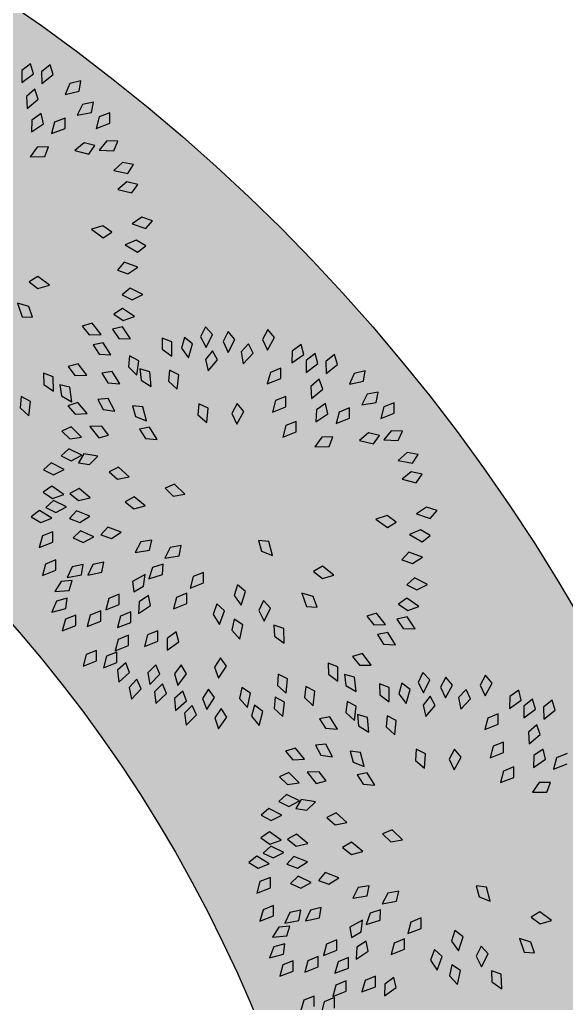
# Model space of a CAD drawing. Header units: millimetres. Extents: x 1351 to 1635, y 1399 to 1500.
# Drawn here: x 1581.355 to 1582.525, y 1474.529 to 1476.633 of the extents above; entities that cross this region are included whole.
import ezdxf

# ---------------------------------------------------------------- set-up
doc = ezdxf.new("R2010")
doc.units = ezdxf.units.MM
doc.layers.get('0').update_dxf_attribs({"color": 181})
doc.layers.add('margen', color=250, linetype='Continuous')

msp = doc.modelspace()

# ---------------------------------------------------------------- hatches: boundary and pattern name
at = {"true_color": 0x2776bb}
h = msp.add_hatch(color=152, dxfattribs=at)
h.dxf.hatch_style = 1
h.paths.add_polyline_path([(1557.6842, 1489.9553), (1615.6587, 1489.7451), (1615.8802, 1457.3756), (1557.4987, 1457.0017)])
h.paths.add_polyline_path([(1557.9493, 1489.9451), (1615.8573, 1489.9451), (1616.0815, 1457.1761), (1557.5866, 1457.0229)])
at = {"true_color": 0x5e67af}
h = msp.add_hatch(color=165, dxfattribs=at)
h.dxf.hatch_style = 1
edge = h.paths.add_edge_path(flags=17)
edge.add_arc((1579.086, 1473.3584), 3, 0, 360)
edge = h.paths.add_edge_path()
edge.add_arc((1579.086, 1473.3584), 4, 0, 360)
at = {"true_color": 0x58ba48}
h = msp.add_hatch(dxfattribs=at)
h.set_pattern_fill('DOTS', color=85)
edge = h.paths.add_edge_path()
edge.add_arc((1579.086, 1473.3584), 3, 0, 360)

# ---------------------------------------------------------------- linework, layer by layer
at = {"color": 221}
for p, q in [((1581.3783, 1476.5388), (1581.3594, 1476.5241)), ((1581.3594, 1476.5241), (1581.3597, 1476.4987)), ((1581.3844, 1476.5174), (1581.3783, 1476.5388)), ((1581.4201, 1476.5367), (1581.4015, 1476.5216)), ((1581.4015, 1476.5216), (1581.4025, 1476.4962)), ((1581.4267, 1476.5155), (1581.4201, 1476.5367)), ((1581.3597, 1476.4987), (1581.3844, 1476.5174)), ((1581.4025, 1476.4962), (1581.4267, 1476.5155)), ((1581.4857, 1476.5019), (1581.4624, 1476.4964)), ((1581.4824, 1476.48), (1581.4857, 1476.5019)), ((1581.3876, 1476.4841), (1581.3695, 1476.4684)), ((1581.3948, 1476.4631), (1581.3876, 1476.4841)), ((1581.4624, 1476.4964), (1581.4522, 1476.4731)), ((1581.4522, 1476.4731), (1581.4824, 1476.48)), ((1581.3695, 1476.4684), (1581.3711, 1476.4431)), ((1581.3711, 1476.4431), (1581.3948, 1476.4631)), ((1581.4898, 1476.4518), (1581.4785, 1476.429)), ((1581.5133, 1476.4563), (1581.4898, 1476.4518)), ((1581.509, 1476.4345), (1581.5133, 1476.4563)), ((1581.3812, 1476.4184), (1581.3801, 1476.393)), ((1581.401, 1476.432), (1581.3812, 1476.4184)), ((1581.4058, 1476.4103), (1581.401, 1476.432)), ((1581.4522, 1476.4227), (1581.4299, 1476.4137)), ((1581.4522, 1476.4005), (1581.4522, 1476.4227)), ((1581.4785, 1476.429), (1581.509, 1476.4345)), ((1581.5256, 1476.4249), (1581.519, 1476.4003)), ((1581.5478, 1476.4338), (1581.5256, 1476.4249)), ((1581.5478, 1476.4116), (1581.5478, 1476.4338)), ((1581.3801, 1476.393), (1581.4058, 1476.4103)), ((1581.4299, 1476.4137), (1581.4233, 1476.3892)), ((1581.4233, 1476.3892), (1581.4522, 1476.4005)), ((1581.519, 1476.4003), (1581.5478, 1476.4116)), ((1581.5415, 1476.3739), (1581.5255, 1476.3542)), ((1581.5654, 1476.3731), (1581.5415, 1476.3739)), ((1581.5564, 1476.3528), (1581.5654, 1476.3731)), ((1581.3927, 1476.3603), (1581.3779, 1476.3396)), ((1581.4166, 1476.3609), (1581.3927, 1476.3603)), ((1581.4088, 1476.3401), (1581.4166, 1476.3609)), ((1581.4928, 1476.3693), (1581.4732, 1476.353)), ((1581.4732, 1476.353), (1581.5033, 1476.3456)), ((1581.5161, 1476.3638), (1581.4928, 1476.3693)), ((1581.5033, 1476.3456), (1581.5161, 1476.3638)), ((1581.5255, 1476.3542), (1581.5564, 1476.3528)), ((1581.3779, 1476.3396), (1581.4088, 1476.3401)), ((1581.5754, 1476.3274), (1581.5565, 1476.3104)), ((1581.5565, 1476.3104), (1581.5869, 1476.3043)), ((1581.5989, 1476.3229), (1581.5754, 1476.3274)), ((1581.5869, 1476.3043), (1581.5989, 1476.3229)), ((1581.5845, 1476.2861), (1581.5649, 1476.2699)), ((1581.5649, 1476.2699), (1581.5949, 1476.2624)), ((1581.6078, 1476.2806), (1581.5845, 1476.2861)), ((1581.5949, 1476.2624), (1581.6078, 1476.2806)), ((1581.6169, 1476.2105), (1581.5959, 1476.1963)), ((1581.6396, 1476.2028), (1581.6169, 1476.2105)), ((1581.5329, 1476.1923), (1581.5086, 1476.1848)), ((1581.5086, 1476.1848), (1581.5336, 1476.1665)), ((1581.5523, 1476.1784), (1581.5329, 1476.1923)), ((1581.5959, 1476.1963), (1581.6251, 1476.186)), ((1581.6251, 1476.186), (1581.6396, 1476.2028)), ((1581.5336, 1476.1665), (1581.5523, 1476.1784)), ((1581.6042, 1476.1614), (1581.5808, 1476.1516)), ((1581.5808, 1476.1516), (1581.6074, 1476.1358)), ((1581.6249, 1476.1494), (1581.6042, 1476.1614)), ((1581.6074, 1476.1358), (1581.6249, 1476.1494)), ((1581.579, 1476.114), (1581.5643, 1476.0974)), ((1581.6081, 1476.1033), (1581.579, 1476.114)), ((1581.5868, 1476.0894), (1581.6081, 1476.1033)), ((1581.3942, 1476.0839), (1581.3752, 1476.0724)), ((1581.4188, 1476.0651), (1581.3942, 1476.0839)), ((1581.5643, 1476.0974), (1581.5868, 1476.0894)), ((1581.3752, 1476.0724), (1581.3943, 1476.058)), ((1581.3943, 1476.058), (1581.4188, 1476.0651)), ((1581.5913, 1476.0588), (1581.5747, 1476.0441)), ((1581.6189, 1476.0448), (1581.5913, 1476.0588)), ((1581.5747, 1476.0441), (1581.5962, 1476.0334)), ((1581.5962, 1476.0334), (1581.6189, 1476.0448)), ((1581.3502, 1476.0266), (1581.3605, 1475.9974)), ((1581.3745, 1476.0191), (1581.3502, 1476.0266)), ((1581.3827, 1475.9966), (1581.3745, 1476.0191)), ((1581.575, 1476.0153), (1581.5567, 1476.0027)), ((1581.6007, 1475.9979), (1581.575, 1476.0153)), ((1581.3605, 1475.9974), (1581.3827, 1475.9966)), ((1581.5567, 1476.0027), (1581.5767, 1475.9895)), ((1581.5767, 1475.9895), (1581.6007, 1475.9979)), ((1581.5102, 1475.9836), (1581.489, 1475.9772)), ((1581.489, 1475.9772), (1581.504, 1475.9585)), ((1581.5295, 1475.9593), (1581.5102, 1475.9836)), ((1581.5752, 1475.9756), (1581.5536, 1475.9707)), ((1581.5926, 1475.95), (1581.5752, 1475.9756)), ((1581.7526, 1475.9762), (1581.7423, 1475.9546)), ((1581.7676, 1475.9598), (1581.7526, 1475.9762)), ((1581.504, 1475.9585), (1581.5295, 1475.9593)), ((1581.5536, 1475.9707), (1581.5672, 1475.951)), ((1581.6806, 1475.9438), (1581.6599, 1475.9519)), ((1581.6599, 1475.9519), (1581.6602, 1475.9279)), ((1581.7078, 1475.9531), (1581.7011, 1475.9301)), ((1581.7252, 1475.9394), (1581.7078, 1475.9531)), ((1581.7423, 1475.9546), (1581.754, 1475.932)), ((1581.754, 1475.932), (1581.7676, 1475.9598)), ((1581.8015, 1475.9656), (1581.7903, 1475.9443)), ((1581.8158, 1475.9486), (1581.8015, 1475.9656)), ((1581.8865, 1475.97), (1581.8751, 1475.9489)), ((1581.8857, 1475.9258), (1581.9007, 1475.9529)), ((1581.9007, 1475.9529), (1581.8865, 1475.97)), ((1581.5338, 1475.9418), (1581.5121, 1475.9375)), ((1581.5121, 1475.9375), (1581.5252, 1475.9175)), ((1581.5505, 1475.9158), (1581.5338, 1475.9418)), ((1581.5672, 1475.951), (1581.5926, 1475.95)), ((1581.6807, 1475.9128), (1581.6806, 1475.9438)), ((1581.7164, 1475.9098), (1581.7252, 1475.9394)), ((1581.7903, 1475.9443), (1581.8011, 1475.9213)), ((1581.8011, 1475.9213), (1581.8158, 1475.9486)), ((1581.8449, 1475.9398), (1581.8288, 1475.9221)), ((1581.8546, 1475.9198), (1581.8449, 1475.9398)), ((1581.8751, 1475.9489), (1581.8857, 1475.9258)), ((1581.9575, 1475.9383), (1581.9382, 1475.9241)), ((1581.963, 1475.9168), (1581.9575, 1475.9383)), ((1581.5252, 1475.9175), (1581.5505, 1475.9158)), ((1581.5903, 1475.914), (1581.5877, 1475.8902)), ((1581.6099, 1475.9035), (1581.5903, 1475.914)), ((1581.6602, 1475.9279), (1581.6807, 1475.9128)), ((1581.7011, 1475.9301), (1581.7164, 1475.9098)), ((1581.7679, 1475.9249), (1581.7527, 1475.9063)), ((1581.7786, 1475.9054), (1581.7679, 1475.9249)), ((1581.8288, 1475.9221), (1581.8335, 1475.8971)), ((1581.8335, 1475.8971), (1581.8546, 1475.9198)), ((1581.9382, 1475.9241), (1581.9378, 1475.8987)), ((1581.9378, 1475.8987), (1581.963, 1475.9168)), ((1581.9872, 1475.9186), (1581.9682, 1475.9039)), ((1581.9932, 1475.8972), (1581.9872, 1475.9186)), ((1582.0289, 1475.9165), (1582.0104, 1475.9014)), ((1582.0355, 1475.8953), (1582.0289, 1475.9165)), ((1581.4801, 1475.897), (1581.4587, 1475.8911)), ((1581.4587, 1475.8911), (1581.4733, 1475.8721)), ((1581.4987, 1475.8723), (1581.4801, 1475.897)), ((1581.5877, 1475.8902), (1581.6061, 1475.8728)), ((1581.6061, 1475.8728), (1581.6099, 1475.9035)), ((1581.7527, 1475.9063), (1581.7588, 1475.8816)), ((1581.7588, 1475.8816), (1581.7786, 1475.9054)), ((1581.9682, 1475.9039), (1581.9685, 1475.8785)), ((1581.9685, 1475.8785), (1581.9932, 1475.8972)), ((1582.0104, 1475.9014), (1582.0113, 1475.876)), ((1582.0113, 1475.876), (1582.0355, 1475.8953)), ((1581.427, 1475.869), (1581.4062, 1475.8768)), ((1581.4062, 1475.8768), (1581.4068, 1475.8528)), ((1581.4275, 1475.838), (1581.427, 1475.869)), ((1581.4733, 1475.8721), (1581.4987, 1475.8723)), ((1581.5532, 1475.8806), (1581.5313, 1475.8767)), ((1581.5313, 1475.8767), (1581.5441, 1475.8564)), ((1581.5694, 1475.8543), (1581.5532, 1475.8806)), ((1581.6339, 1475.8794), (1581.6126, 1475.8857)), ((1581.6126, 1475.8857), (1581.6148, 1475.8618)), ((1581.6365, 1475.8485), (1581.6339, 1475.8794)), ((1581.6758, 1475.8832), (1581.6737, 1475.8594)), ((1581.6956, 1475.8731), (1581.6758, 1475.8832)), ((1581.6925, 1475.8423), (1581.6956, 1475.8731)), ((1581.8917, 1475.8783), (1581.885, 1475.8538)), ((1581.9139, 1475.8873), (1581.8917, 1475.8783)), ((1581.9139, 1475.8651), (1581.9139, 1475.8873)), ((1582.0712, 1475.8762), (1582.0611, 1475.8529)), ((1582.0945, 1475.8817), (1582.0712, 1475.8762)), ((1582.0912, 1475.8598), (1582.0945, 1475.8817)), ((1581.4068, 1475.8528), (1581.4275, 1475.838)), ((1581.4628, 1475.8466), (1581.4413, 1475.8521)), ((1581.4413, 1475.8521), (1581.4444, 1475.8284)), ((1581.4666, 1475.8158), (1581.4628, 1475.8466)), ((1581.5441, 1475.8564), (1581.5694, 1475.8543)), ((1581.6148, 1475.8618), (1581.6365, 1475.8485)), ((1581.6737, 1475.8594), (1581.6925, 1475.8423)), ((1581.885, 1475.8538), (1581.9139, 1475.8651)), ((1581.9964, 1475.8639), (1581.9783, 1475.8482)), ((1581.9783, 1475.8482), (1581.98, 1475.8229)), ((1582.0036, 1475.8429), (1581.9964, 1475.8639)), ((1582.0611, 1475.8529), (1582.0912, 1475.8598)), ((1581.3586, 1475.8267), (1581.3561, 1475.8029)), ((1581.3782, 1475.8163), (1581.3586, 1475.8267)), ((1581.4444, 1475.8284), (1581.4666, 1475.8158)), ((1581.925, 1475.8271), (1581.9028, 1475.8181)), ((1581.925, 1475.8048), (1581.925, 1475.8271)), ((1581.98, 1475.8229), (1582.0036, 1475.8429)), ((1582.0986, 1475.8316), (1582.0874, 1475.8088)), ((1582.1222, 1475.8361), (1582.0986, 1475.8316)), ((1582.1178, 1475.8143), (1582.1222, 1475.8361)), ((1581.3747, 1475.7855), (1581.3782, 1475.8163)), ((1581.4795, 1475.8141), (1581.4584, 1475.8072)), ((1581.4584, 1475.8072), (1581.4739, 1475.7889)), ((1581.4993, 1475.7902), (1581.4795, 1475.8141)), ((1581.5448, 1475.8228), (1581.5227, 1475.8204)), ((1581.5227, 1475.8204), (1581.534, 1475.7993)), ((1581.5591, 1475.7953), (1581.5448, 1475.8228)), ((1581.6188, 1475.8045), (1581.5968, 1475.8071)), ((1581.5968, 1475.8071), (1581.603, 1475.784)), ((1581.6266, 1475.7745), (1581.6188, 1475.8045)), ((1581.7384, 1475.8115), (1581.7367, 1475.7876)), ((1581.7583, 1475.8018), (1581.7384, 1475.8115)), ((1581.8203, 1475.8116), (1581.809, 1475.7904)), ((1581.8345, 1475.7946), (1581.8203, 1475.8116)), ((1581.9028, 1475.8181), (1581.8962, 1475.7935)), ((1581.8962, 1475.7935), (1581.925, 1475.8048)), ((1582.0098, 1475.8118), (1581.9901, 1475.7982)), ((1582.0146, 1475.7901), (1582.0098, 1475.8118)), ((1582.0874, 1475.8088), (1582.1178, 1475.8143)), ((1582.1344, 1475.8047), (1582.1278, 1475.7801)), ((1582.1566, 1475.8136), (1582.1344, 1475.8047)), ((1582.1566, 1475.7914), (1582.1566, 1475.8136)), ((1581.3561, 1475.8029), (1581.3747, 1475.7855)), ((1581.4739, 1475.7889), (1581.4993, 1475.7902)), ((1581.534, 1475.7993), (1581.5591, 1475.7953)), ((1581.603, 1475.784), (1581.6266, 1475.7745)), ((1581.7367, 1475.7876), (1581.7559, 1475.7709)), ((1581.7559, 1475.7709), (1581.7583, 1475.8018)), ((1581.809, 1475.7904), (1581.8197, 1475.7674)), ((1581.8197, 1475.7674), (1581.8345, 1475.7946)), ((1581.9901, 1475.7982), (1581.989, 1475.7728)), ((1581.989, 1475.7728), (1582.0146, 1475.7901)), ((1582.0388, 1475.7935), (1582.0321, 1475.769)), ((1582.061, 1475.8025), (1582.0388, 1475.7935)), ((1582.061, 1475.7803), (1582.061, 1475.8025)), ((1582.1278, 1475.7801), (1582.1566, 1475.7914)), ((1581.5306, 1475.7631), (1581.5052, 1475.7625)), ((1581.5052, 1475.7625), (1581.5242, 1475.7381)), ((1581.5455, 1475.7444), (1581.5306, 1475.7631)), ((1581.925, 1475.7647), (1581.9184, 1475.7402)), ((1581.9472, 1475.7737), (1581.925, 1475.7647)), ((1581.9472, 1475.7515), (1581.9472, 1475.7737)), ((1582.0321, 1475.769), (1582.061, 1475.7803)), ((1581.4656, 1475.7618), (1581.4453, 1475.7528)), ((1581.4453, 1475.7528), (1581.4625, 1475.7361)), ((1581.4876, 1475.74), (1581.4656, 1475.7618)), ((1581.5242, 1475.7381), (1581.5455, 1475.7444)), ((1581.6333, 1475.7611), (1581.6115, 1475.757)), ((1581.6115, 1475.757), (1581.6244, 1475.7368)), ((1581.6497, 1475.7348), (1581.6333, 1475.7611)), ((1581.9184, 1475.7402), (1581.9472, 1475.7515)), ((1582.1016, 1475.7491), (1582.0821, 1475.7328)), ((1582.1249, 1475.7436), (1582.1016, 1475.7491)), ((1582.1121, 1475.7254), (1582.1249, 1475.7436)), ((1582.1503, 1475.7537), (1582.1343, 1475.734)), ((1582.1743, 1475.7529), (1582.1503, 1475.7537)), ((1582.1652, 1475.7326), (1582.1743, 1475.7529)), ((1581.4625, 1475.7361), (1581.4876, 1475.74)), ((1581.6244, 1475.7368), (1581.6497, 1475.7348)), ((1582.0015, 1475.7401), (1581.9867, 1475.7194)), ((1581.9867, 1475.7194), (1582.0177, 1475.7199)), ((1582.0254, 1475.7407), (1582.0015, 1475.7401)), ((1582.0177, 1475.7199), (1582.0254, 1475.7407)), ((1582.0821, 1475.7328), (1582.1121, 1475.7254)), ((1582.1343, 1475.734), (1582.1652, 1475.7326)), ((1581.4605, 1475.7149), (1581.444, 1475.7)), ((1581.444, 1475.7), (1581.4655, 1475.6895)), ((1581.4882, 1475.701), (1581.4605, 1475.7149)), ((1581.4655, 1475.6895), (1581.4882, 1475.701)), ((1581.4922, 1475.704), (1581.4807, 1475.685)), ((1581.5227, 1475.6989), (1581.4922, 1475.704)), ((1582.1843, 1475.7072), (1582.1654, 1475.6902)), ((1582.2078, 1475.7027), (1582.1843, 1475.7072)), ((1582.1957, 1475.6841), (1582.2078, 1475.7027)), ((1581.4228, 1475.6849), (1581.4062, 1475.6703)), ((1581.4504, 1475.6707), (1581.4228, 1475.6849)), ((1581.4807, 1475.685), (1581.5044, 1475.6812)), ((1581.5044, 1475.6812), (1581.5227, 1475.6989)), ((1582.1654, 1475.6902), (1582.1957, 1475.6841)), ((1581.4062, 1475.6703), (1581.4276, 1475.6595)), ((1581.4276, 1475.6595), (1581.4504, 1475.6707)), ((1581.5665, 1475.6758), (1581.5467, 1475.6659)), ((1581.5467, 1475.6659), (1581.5646, 1475.65)), ((1581.5895, 1475.6551), (1581.5665, 1475.6758)), ((1582.1933, 1475.6659), (1582.1737, 1475.6497)), ((1582.2166, 1475.6604), (1582.1933, 1475.6659)), ((1582.2038, 1475.6423), (1582.2166, 1475.6604)), ((1581.5646, 1475.65), (1581.5895, 1475.6551)), ((1581.6865, 1475.6395), (1581.6662, 1475.6304)), ((1581.7086, 1475.6178), (1581.6865, 1475.6395)), ((1582.1737, 1475.6497), (1582.2038, 1475.6423)), ((1581.424, 1475.6347), (1581.4055, 1475.6224)), ((1581.4055, 1475.6224), (1581.4252, 1475.6088)), ((1581.4494, 1475.6169), (1581.424, 1475.6347)), ((1581.4252, 1475.6088), (1581.4494, 1475.6169)), ((1581.4822, 1475.63), (1581.4627, 1475.6193)), ((1581.4627, 1475.6193), (1581.4812, 1475.6041)), ((1581.506, 1475.6101), (1581.4822, 1475.63)), ((1581.6662, 1475.6304), (1581.6835, 1475.6138)), ((1581.6835, 1475.6138), (1581.7086, 1475.6178)), ((1581.4273, 1475.6043), (1581.4108, 1475.5894)), ((1581.455, 1475.5905), (1581.4273, 1475.6043)), ((1581.4812, 1475.6041), (1581.506, 1475.6101)), ((1581.5998, 1475.6125), (1581.5806, 1475.6014)), ((1581.5806, 1475.6014), (1581.5994, 1475.5867)), ((1581.624, 1475.5932), (1581.5998, 1475.6125)), ((1581.3973, 1475.5827), (1581.3796, 1475.5692)), ((1581.4238, 1475.5667), (1581.3973, 1475.5827)), ((1581.4108, 1475.5894), (1581.4323, 1475.5789)), ((1581.4323, 1475.5789), (1581.455, 1475.5905)), ((1581.4765, 1475.582), (1581.4616, 1475.5656)), ((1581.5054, 1475.571), (1581.4765, 1475.582)), ((1581.5994, 1475.5867), (1581.624, 1475.5932)), ((1582.2258, 1475.5903), (1582.2047, 1475.5761)), ((1582.2047, 1475.5761), (1582.2339, 1475.5658)), ((1582.2484, 1475.5826), (1582.2258, 1475.5903)), ((1582.2339, 1475.5658), (1582.2484, 1475.5826)), ((1581.3796, 1475.5692), (1581.4003, 1475.557)), ((1581.4003, 1475.557), (1581.4238, 1475.5667)), ((1581.4616, 1475.5656), (1581.484, 1475.5573)), ((1581.484, 1475.5573), (1581.5054, 1475.571)), ((1582.1417, 1475.5721), (1582.1174, 1475.5646)), ((1582.1174, 1475.5646), (1582.1424, 1475.5463)), ((1582.1611, 1475.5582), (1582.1417, 1475.5721)), ((1582.1424, 1475.5463), (1582.1611, 1475.5582)), ((1581.426, 1475.5373), (1581.4038, 1475.5284)), ((1581.426, 1475.5151), (1581.426, 1475.5373)), ((1581.4853, 1475.5398), (1581.4693, 1475.5244)), ((1581.5135, 1475.5269), (1581.4853, 1475.5398)), ((1581.5436, 1475.5476), (1581.5288, 1475.5311)), ((1581.5288, 1475.5311), (1581.5513, 1475.5229)), ((1581.5726, 1475.5367), (1581.5436, 1475.5476)), ((1581.5513, 1475.5229), (1581.5726, 1475.5367)), ((1582.213, 1475.5413), (1582.1896, 1475.5314)), ((1582.1896, 1475.5314), (1582.2162, 1475.5156)), ((1582.2338, 1475.5293), (1582.213, 1475.5413)), ((1581.4038, 1475.5284), (1581.3972, 1475.5038)), ((1581.3972, 1475.5038), (1581.426, 1475.5151)), ((1581.4693, 1475.5244), (1581.4912, 1475.5147)), ((1581.4912, 1475.5147), (1581.5135, 1475.5269)), ((1581.6141, 1475.5156), (1581.6024, 1475.493)), ((1581.6377, 1475.5195), (1581.6141, 1475.5156)), ((1581.633, 1475.4978), (1581.6377, 1475.5195)), ((1581.8885, 1475.5165), (1581.8664, 1475.519)), ((1581.8664, 1475.519), (1581.8728, 1475.496)), ((1581.8964, 1475.4866), (1581.8885, 1475.5165)), ((1582.2162, 1475.5156), (1582.2338, 1475.5293)), ((1581.6024, 1475.493), (1581.633, 1475.4978)), ((1581.6772, 1475.5038), (1581.6657, 1475.4811)), ((1581.7007, 1475.508), (1581.6772, 1475.5038)), ((1581.6962, 1475.4863), (1581.7007, 1475.508)), ((1581.8728, 1475.496), (1581.8964, 1475.4866)), ((1582.1878, 1475.4938), (1582.1731, 1475.4772)), ((1582.2169, 1475.4832), (1582.1878, 1475.4938)), ((1581.4104, 1475.4684), (1581.4038, 1475.4438)), ((1581.4326, 1475.4773), (1581.4104, 1475.4684)), ((1581.4326, 1475.4551), (1581.4326, 1475.4773)), ((1581.5116, 1475.4676), (1581.501, 1475.4445)), ((1581.535, 1475.4727), (1581.5116, 1475.4676)), ((1581.5313, 1475.4508), (1581.535, 1475.4727)), ((1581.6621, 1475.4683), (1581.6394, 1475.4607)), ((1581.6607, 1475.4462), (1581.6621, 1475.4683)), ((1581.6657, 1475.4811), (1581.6962, 1475.4863)), ((1582.1731, 1475.4772), (1582.1957, 1475.4692)), ((1582.1957, 1475.4692), (1582.2169, 1475.4832)), ((1581.4038, 1475.4438), (1581.4326, 1475.4551)), ((1581.4678, 1475.4624), (1581.4569, 1475.4394)), ((1581.4913, 1475.4671), (1581.4678, 1475.4624)), ((1581.4873, 1475.4453), (1581.4913, 1475.4671)), ((1581.501, 1475.4445), (1581.5313, 1475.4508)), ((1581.6394, 1475.4607), (1581.6312, 1475.4366)), ((1581.7488, 1475.4506), (1581.7266, 1475.4417)), ((1581.7488, 1475.4284), (1581.7488, 1475.4506)), ((1582.003, 1475.4637), (1581.984, 1475.4522)), ((1581.984, 1475.4522), (1582.0032, 1475.4378)), ((1582.0276, 1475.4449), (1582.003, 1475.4637)), ((1581.4439, 1475.4311), (1581.4305, 1475.4095)), ((1581.4677, 1475.4333), (1581.4439, 1475.4311)), ((1581.4569, 1475.4394), (1581.4873, 1475.4453)), ((1581.4613, 1475.412), (1581.4677, 1475.4333)), ((1581.6235, 1475.4462), (1581.5965, 1475.4311)), ((1581.5965, 1475.4311), (1581.5995, 1475.4091)), ((1581.6203, 1475.421), (1581.6235, 1475.4462)), ((1581.6312, 1475.4366), (1581.6607, 1475.4462)), ((1581.7266, 1475.4417), (1581.72, 1475.4171)), ((1581.72, 1475.4171), (1581.7488, 1475.4284)), ((1582.0032, 1475.4378), (1582.0276, 1475.4449)), ((1582.2001, 1475.4386), (1582.1835, 1475.4239)), ((1582.2277, 1475.4246), (1582.2001, 1475.4386)), ((1581.4305, 1475.4095), (1581.4613, 1475.412)), ((1581.5995, 1475.4091), (1581.6203, 1475.421)), ((1581.7132, 1475.406), (1581.691, 1475.3971)), ((1581.7132, 1475.3838), (1581.7132, 1475.406)), ((1581.8211, 1475.424), (1581.814, 1475.4012)), ((1581.8383, 1475.41), (1581.8211, 1475.424)), ((1581.8288, 1475.3805), (1581.8383, 1475.41)), ((1581.959, 1475.4064), (1581.9693, 1475.3772)), ((1581.9833, 1475.3989), (1581.959, 1475.4064)), ((1582.1835, 1475.4239), (1582.205, 1475.4132)), ((1582.205, 1475.4132), (1582.2277, 1475.4246)), ((1581.4338, 1475.3891), (1581.4242, 1475.3656)), ((1581.457, 1475.3953), (1581.4338, 1475.3891)), ((1581.4542, 1475.3732), (1581.457, 1475.3953)), ((1581.5462, 1475.3949), (1581.5396, 1475.3704)), ((1581.5684, 1475.4039), (1581.5462, 1475.3949)), ((1581.5684, 1475.3817), (1581.5684, 1475.4039)), ((1581.6109, 1475.3878), (1581.6096, 1475.3624)), ((1581.6308, 1475.4012), (1581.6109, 1475.3878)), ((1581.6354, 1475.3795), (1581.6308, 1475.4012)), ((1581.691, 1475.3971), (1581.6844, 1475.3725)), ((1581.6844, 1475.3725), (1581.7132, 1475.3838)), ((1581.814, 1475.4012), (1581.8288, 1475.3805)), ((1581.8771, 1475.3904), (1581.8666, 1475.3688)), ((1581.892, 1475.3739), (1581.8771, 1475.3904)), ((1581.9915, 1475.3764), (1581.9833, 1475.3989)), ((1582.1838, 1475.3951), (1582.1655, 1475.3825)), ((1582.2095, 1475.3777), (1582.1838, 1475.3951)), ((1581.4242, 1475.3656), (1581.4542, 1475.3732)), ((1581.5285, 1475.3682), (1581.5063, 1475.3593)), ((1581.5285, 1475.346), (1581.5285, 1475.3682)), ((1581.5396, 1475.3704), (1581.5684, 1475.3817)), ((1581.5933, 1475.3658), (1581.571, 1475.357)), ((1581.5931, 1475.3436), (1581.5933, 1475.3658)), ((1581.6096, 1475.3624), (1581.6354, 1475.3795)), ((1581.7773, 1475.3831), (1581.769, 1475.3607)), ((1581.7938, 1475.3682), (1581.7773, 1475.3831)), ((1581.7827, 1475.3392), (1581.7938, 1475.3682)), ((1581.8666, 1475.3688), (1581.8782, 1475.3462)), ((1581.8782, 1475.3462), (1581.892, 1475.3739)), ((1581.9693, 1475.3772), (1581.9915, 1475.3764)), ((1582.1191, 1475.3634), (1582.0978, 1475.357)), ((1582.1383, 1475.3391), (1582.1191, 1475.3634)), ((1582.1655, 1475.3825), (1582.1855, 1475.3693)), ((1582.1855, 1475.3693), (1582.2095, 1475.3777)), ((1581.4529, 1475.3503), (1581.4463, 1475.3257)), ((1581.4751, 1475.3593), (1581.4529, 1475.3503)), ((1581.4751, 1475.337), (1581.4751, 1475.3593)), ((1581.5063, 1475.3593), (1581.4997, 1475.3347)), ((1581.4997, 1475.3347), (1581.5285, 1475.346)), ((1581.571, 1475.357), (1581.5642, 1475.3325)), ((1581.5642, 1475.3325), (1581.5931, 1475.3436)), ((1581.769, 1475.3607), (1581.7827, 1475.3392)), ((1581.8141, 1475.3505), (1581.8095, 1475.327)), ((1581.8327, 1475.3383), (1581.8141, 1475.3505)), ((1582.0978, 1475.357), (1582.1129, 1475.3383)), ((1582.1841, 1475.3554), (1582.1624, 1475.3505)), ((1582.1624, 1475.3505), (1582.176, 1475.3308)), ((1582.2015, 1475.3298), (1582.1841, 1475.3554)), ((1581.4463, 1475.3257), (1581.4751, 1475.337)), ((1581.6508, 1475.3257), (1581.6286, 1475.3168)), ((1581.6508, 1475.3035), (1581.6508, 1475.3257)), ((1581.6901, 1475.3234), (1581.6708, 1475.3092)), ((1581.6956, 1475.3019), (1581.6901, 1475.3234)), ((1581.8095, 1475.327), (1581.8264, 1475.308)), ((1581.8264, 1475.308), (1581.8327, 1475.3383)), ((1581.9203, 1475.3302), (1581.8994, 1475.3378)), ((1581.8994, 1475.3378), (1581.9003, 1475.3138)), ((1581.9212, 1475.2993), (1581.9203, 1475.3302)), ((1582.1129, 1475.3383), (1582.1383, 1475.3391)), ((1582.1427, 1475.3217), (1582.1209, 1475.3173)), ((1582.1594, 1475.2956), (1582.1427, 1475.3217)), ((1582.176, 1475.3308), (1582.2015, 1475.3298)), ((1581.5658, 1475.3071), (1581.5594, 1475.2824)), ((1581.5879, 1475.3162), (1581.5658, 1475.3071)), ((1581.5881, 1475.294), (1581.5879, 1475.3162)), ((1581.6286, 1475.3168), (1581.622, 1475.2922)), ((1581.622, 1475.2922), (1581.6508, 1475.3035)), ((1581.6708, 1475.3092), (1581.6705, 1475.2838)), ((1581.6705, 1475.2838), (1581.6956, 1475.3019)), ((1581.9003, 1475.3138), (1581.9212, 1475.2993)), ((1582.1209, 1475.3173), (1582.134, 1475.2973)), ((1581.5195, 1475.2837), (1581.4973, 1475.2747)), ((1581.5195, 1475.2614), (1581.5195, 1475.2837)), ((1581.5631, 1475.2802), (1581.5409, 1475.2711)), ((1581.5594, 1475.2824), (1581.5881, 1475.294)), ((1581.5632, 1475.258), (1581.5631, 1475.2802)), ((1582.134, 1475.2973), (1582.1594, 1475.2956)), ((1581.4973, 1475.2747), (1581.4907, 1475.2501)), ((1581.4907, 1475.2501), (1581.5195, 1475.2614)), ((1581.5409, 1475.2711), (1581.5344, 1475.2465)), ((1581.5344, 1475.2465), (1581.5632, 1475.258)), ((1581.5822, 1475.2573), (1581.5647, 1475.241)), ((1581.5901, 1475.2365), (1581.5822, 1475.2573)), ((1581.7852, 1475.268), (1581.7722, 1475.2478)), ((1581.798, 1475.2498), (1581.7852, 1475.268)), ((1582.0889, 1475.2768), (1582.0675, 1475.2709)), ((1582.0675, 1475.2709), (1582.0821, 1475.2519)), ((1582.1075, 1475.2521), (1582.0889, 1475.2768)), ((1581.5647, 1475.241), (1581.5672, 1475.2157)), ((1581.5672, 1475.2157), (1581.5901, 1475.2365)), ((1581.6464, 1475.2529), (1581.6297, 1475.2357)), ((1581.6554, 1475.2327), (1581.6464, 1475.2529)), ((1581.7009, 1475.2524), (1581.6864, 1475.2333)), ((1581.7123, 1475.2333), (1581.7009, 1475.2524)), ((1581.7722, 1475.2478), (1581.7809, 1475.2239)), ((1581.7809, 1475.2239), (1581.798, 1475.2498)), ((1582.0358, 1475.2488), (1582.015, 1475.2566)), ((1582.015, 1475.2566), (1582.0157, 1475.2326)), ((1582.0363, 1475.2178), (1582.0358, 1475.2488)), ((1582.0821, 1475.2519), (1582.1075, 1475.2521)), ((1582.2182, 1475.2367), (1582.2079, 1475.2151)), ((1582.2332, 1475.2203), (1582.2182, 1475.2367)), ((1581.6057, 1475.2218), (1581.5895, 1475.2041)), ((1581.6152, 1475.2017), (1581.6057, 1475.2218)), ((1581.6297, 1475.2357), (1581.6337, 1475.2106)), ((1581.6337, 1475.2106), (1581.6554, 1475.2327)), ((1581.6864, 1475.2333), (1581.6933, 1475.2088)), ((1581.6933, 1475.2088), (1581.7123, 1475.2333)), ((1581.9085, 1475.2327), (1581.9066, 1475.2088)), ((1581.9283, 1475.2227), (1581.9085, 1475.2327)), ((1581.9256, 1475.1919), (1581.9283, 1475.2227)), ((1582.0157, 1475.2326), (1582.0363, 1475.2178)), ((1582.0717, 1475.2264), (1582.0501, 1475.2319)), ((1582.0501, 1475.2319), (1582.0533, 1475.2082)), ((1582.0754, 1475.1956), (1582.0717, 1475.2264)), ((1582.2079, 1475.2151), (1582.2196, 1475.1925)), ((1582.2196, 1475.1925), (1582.2332, 1475.2203)), ((1582.267, 1475.2261), (1582.2559, 1475.2049)), ((1582.2814, 1475.2091), (1582.267, 1475.2261)), ((1582.3521, 1475.2305), (1582.3407, 1475.2094)), ((1582.3662, 1475.2134), (1582.3521, 1475.2305)), ((1581.5895, 1475.2041), (1581.5941, 1475.1791)), ((1581.5941, 1475.1791), (1581.6152, 1475.2017)), ((1581.6608, 1475.2118), (1581.6435, 1475.1952)), ((1581.6435, 1475.1952), (1581.6466, 1475.1699)), ((1581.6691, 1475.1911), (1581.6608, 1475.2118)), ((1581.7046, 1475.1964), (1581.6868, 1475.1804)), ((1581.7122, 1475.1755), (1581.7046, 1475.1964)), ((1581.7592, 1475.201), (1581.7466, 1475.1806)), ((1581.7723, 1475.1831), (1581.7592, 1475.201)), ((1581.8306, 1475.2043), (1581.8259, 1475.1808)), ((1581.8492, 1475.1921), (1581.8306, 1475.2043)), ((1581.9066, 1475.2088), (1581.9256, 1475.1919)), ((1581.9674, 1475.2065), (1581.9649, 1475.1827)), ((1581.987, 1475.1961), (1581.9674, 1475.2065)), ((1581.9835, 1475.1653), (1581.987, 1475.1961)), ((1582.0533, 1475.2082), (1582.0754, 1475.1956)), ((1582.1462, 1475.2043), (1582.1255, 1475.2124)), ((1582.1255, 1475.2124), (1582.1258, 1475.1884)), ((1582.1462, 1475.1734), (1582.1462, 1475.2043)), ((1582.1733, 1475.2136), (1582.1667, 1475.1906)), ((1582.1908, 1475.2), (1582.1733, 1475.2136)), ((1582.1819, 1475.1703), (1582.1908, 1475.2)), ((1582.2559, 1475.2049), (1582.2667, 1475.1819)), ((1582.2667, 1475.1819), (1582.2814, 1475.2091)), ((1582.3105, 1475.2003), (1582.2944, 1475.1826)), ((1582.3202, 1475.1803), (1582.3105, 1475.2003)), ((1582.3407, 1475.2094), (1582.3513, 1475.1863)), ((1582.3513, 1475.1863), (1582.3662, 1475.2134)), ((1582.4231, 1475.1988), (1582.4038, 1475.1847)), ((1582.4285, 1475.1773), (1582.4231, 1475.1988)), ((1581.6466, 1475.1699), (1581.6691, 1475.1911)), ((1581.6868, 1475.1804), (1581.6889, 1475.1551)), ((1581.6889, 1475.1551), (1581.7122, 1475.1755)), ((1581.7466, 1475.1806), (1581.7557, 1475.1569)), ((1581.7557, 1475.1569), (1581.7723, 1475.1831)), ((1581.8259, 1475.1808), (1581.8429, 1475.1618)), ((1581.8429, 1475.1618), (1581.8492, 1475.1921)), ((1581.9019, 1475.1833), (1581.8997, 1475.1595)), ((1581.9217, 1475.1731), (1581.9019, 1475.1833)), ((1581.9185, 1475.1423), (1581.9217, 1475.1731)), ((1581.9649, 1475.1827), (1581.9835, 1475.1653)), ((1582.0559, 1475.1746), (1582.0532, 1475.1508)), ((1582.0754, 1475.164), (1582.0559, 1475.1746)), ((1582.1258, 1475.1884), (1582.1462, 1475.1734)), ((1582.1667, 1475.1906), (1582.1819, 1475.1703)), ((1582.2334, 1475.1854), (1582.2183, 1475.1668)), ((1582.2441, 1475.1659), (1582.2334, 1475.1854)), ((1582.2944, 1475.1826), (1582.2991, 1475.1576)), ((1582.2991, 1475.1576), (1582.3202, 1475.1803)), ((1582.4038, 1475.1847), (1582.4034, 1475.1592)), ((1582.4034, 1475.1592), (1582.4285, 1475.1773)), ((1582.4527, 1475.1791), (1582.4338, 1475.1645)), ((1582.4588, 1475.1577), (1582.4527, 1475.1791)), ((1582.4945, 1475.1771), (1582.4759, 1475.1619)), ((1582.5011, 1475.1558), (1582.4945, 1475.1771)), ((1581.7246, 1475.166), (1581.7078, 1475.149)), ((1581.7334, 1475.1456), (1581.7246, 1475.166)), ((1581.7865, 1475.1594), (1581.7729, 1475.1397)), ((1581.7987, 1475.1409), (1581.7865, 1475.1594)), ((1581.8576, 1475.1662), (1581.8516, 1475.143)), ((1581.8754, 1475.153), (1581.8576, 1475.1662)), ((1581.8674, 1475.1231), (1581.8754, 1475.153)), ((1581.8997, 1475.1595), (1581.9185, 1475.1423)), ((1582.0717, 1475.1333), (1582.0754, 1475.164)), ((1582.2183, 1475.1668), (1582.2243, 1475.1421)), ((1582.2243, 1475.1421), (1582.2441, 1475.1659)), ((1582.4338, 1475.1645), (1582.4341, 1475.139)), ((1582.4341, 1475.139), (1582.4588, 1475.1577)), ((1582.4759, 1475.1619), (1582.4769, 1475.1365)), ((1582.4769, 1475.1365), (1582.5011, 1475.1558)), ((1581.7078, 1475.149), (1581.7114, 1475.1238)), ((1581.7114, 1475.1238), (1581.7334, 1475.1456)), ((1581.7729, 1475.1397), (1581.7809, 1475.1156)), ((1581.7809, 1475.1156), (1581.7987, 1475.1409)), ((1581.8516, 1475.143), (1581.8674, 1475.1231)), ((1582.0188, 1475.1412), (1581.9969, 1475.1373)), ((1581.9969, 1475.1373), (1582.0096, 1475.117)), ((1582.035, 1475.1148), (1582.0188, 1475.1412)), ((1582.0532, 1475.1508), (1582.0717, 1475.1333)), ((1582.0994, 1475.1399), (1582.0781, 1475.1462)), ((1582.0781, 1475.1462), (1582.0804, 1475.1224)), ((1582.102, 1475.109), (1582.0994, 1475.1399)), ((1582.1414, 1475.1437), (1582.1393, 1475.1199)), ((1582.1612, 1475.1336), (1582.1414, 1475.1437)), ((1582.1581, 1475.1028), (1582.1612, 1475.1336)), ((1582.3572, 1475.1388), (1582.3506, 1475.1143)), ((1582.3794, 1475.1478), (1582.3572, 1475.1388)), ((1582.3794, 1475.1256), (1582.3794, 1475.1478)), ((1582.0096, 1475.117), (1582.035, 1475.1148)), ((1582.0804, 1475.1224), (1582.102, 1475.109)), ((1582.1393, 1475.1199), (1582.1581, 1475.1028)), ((1582.3506, 1475.1143), (1582.3794, 1475.1256)), ((1582.462, 1475.1244), (1582.4439, 1475.1088)), ((1582.4692, 1475.1034), (1582.462, 1475.1244)), ((1582.4439, 1475.1088), (1582.4455, 1475.0834)), ((1582.4455, 1475.0834), (1582.4692, 1475.1034)), ((1581.9451, 1475.0746), (1581.924, 1475.0677)), ((1581.924, 1475.0677), (1581.9394, 1475.0494)), ((1581.9648, 1475.0507), (1581.9451, 1475.0746)), ((1582.0104, 1475.0833), (1581.9883, 1475.0809)), ((1581.9883, 1475.0809), (1581.9995, 1475.0598)), ((1582.0246, 1475.0558), (1582.0104, 1475.0833)), ((1582.0844, 1475.065), (1582.0623, 1475.0677)), ((1582.0623, 1475.0677), (1582.0686, 1475.0446)), ((1582.2039, 1475.072), (1582.2023, 1475.0481)), ((1582.2239, 1475.0623), (1582.2039, 1475.072)), ((1582.2858, 1475.0721), (1582.2746, 1475.051)), ((1582.3001, 1475.0551), (1582.2858, 1475.0721)), ((1582.3683, 1475.0786), (1582.3617, 1475.0541)), ((1582.3905, 1475.0876), (1582.3683, 1475.0786)), ((1582.3905, 1475.0654), (1582.3905, 1475.0876)), ((1582.4754, 1475.0723), (1582.4556, 1475.0587)), ((1582.4802, 1475.0506), (1582.4754, 1475.0723)), ((1581.9394, 1475.0494), (1581.9648, 1475.0507)), ((1581.9995, 1475.0598), (1582.0246, 1475.0558)), ((1582.0922, 1475.0351), (1582.0844, 1475.065)), ((1582.2023, 1475.0481), (1582.2215, 1475.0315)), ((1582.2215, 1475.0315), (1582.2239, 1475.0623)), ((1582.2746, 1475.051), (1582.2853, 1475.0279)), ((1582.2853, 1475.0279), (1582.3001, 1475.0551)), ((1582.3617, 1475.0541), (1582.3905, 1475.0654)), ((1582.4556, 1475.0587), (1582.4545, 1475.0333)), ((1582.4545, 1475.0333), (1582.4802, 1475.0506)), ((1582.5043, 1475.0541), (1582.4977, 1475.0295)), ((1582.5265, 1475.063), (1582.5043, 1475.0541)), ((1582.0686, 1475.0446), (1582.0922, 1475.0351)), ((1582.4128, 1475.0342), (1582.3905, 1475.0252)), ((1582.4128, 1475.012), (1582.4128, 1475.0342)), ((1582.4977, 1475.0295), (1582.5265, 1475.0408)), ((1581.9312, 1475.0223), (1581.9109, 1475.0133)), ((1581.9109, 1475.0133), (1581.9281, 1474.9966)), ((1581.9532, 1475.0005), (1581.9312, 1475.0223)), ((1581.9961, 1475.0237), (1581.9707, 1475.023)), ((1581.9707, 1475.023), (1581.9898, 1474.9986)), ((1581.9898, 1474.9986), (1582.0111, 1475.0049)), ((1582.0111, 1475.0049), (1581.9961, 1475.0237)), ((1582.0989, 1475.0216), (1582.0771, 1475.0175)), ((1582.0771, 1475.0175), (1582.09, 1474.9973)), ((1582.1153, 1474.9953), (1582.0989, 1475.0216)), ((1582.3905, 1475.0252), (1582.3839, 1475.0007)), ((1582.3839, 1475.0007), (1582.4128, 1475.012)), ((1581.9281, 1474.9966), (1581.9532, 1475.0005)), ((1582.09, 1474.9973), (1582.1153, 1474.9953)), ((1582.4671, 1475.0007), (1582.4523, 1474.98)), ((1582.491, 1475.0013), (1582.4671, 1475.0007)), ((1582.4832, 1474.9805), (1582.491, 1475.0013)), ((1581.926, 1474.9754), (1581.9095, 1474.9606)), ((1581.9537, 1474.9615), (1581.926, 1474.9754)), ((1581.9577, 1474.9645), (1581.9463, 1474.9455)), ((1581.9883, 1474.9594), (1581.9577, 1474.9645)), ((1582.4523, 1474.98), (1582.4832, 1474.9805)), ((1581.8884, 1474.9455), (1581.8717, 1474.9308)), ((1581.9159, 1474.9313), (1581.8884, 1474.9455)), ((1581.9095, 1474.9606), (1581.931, 1474.95)), ((1581.931, 1474.95), (1581.9537, 1474.9615)), ((1581.9463, 1474.9455), (1581.97, 1474.9418)), ((1581.97, 1474.9418), (1581.9883, 1474.9594)), ((1581.8717, 1474.9308), (1581.8931, 1474.92)), ((1581.8931, 1474.92), (1581.9159, 1474.9313)), ((1582.0321, 1474.9363), (1582.0122, 1474.9264)), ((1582.0122, 1474.9264), (1582.0302, 1474.9105)), ((1582.0551, 1474.9156), (1582.0321, 1474.9363)), ((1582.0302, 1474.9105), (1582.0551, 1474.9156)), ((1582.152, 1474.9), (1582.1318, 1474.8909)), ((1582.1742, 1474.8784), (1582.152, 1474.9)), ((1581.8895, 1474.8952), (1581.871, 1474.8829)), ((1581.871, 1474.8829), (1581.8908, 1474.8694)), ((1581.9149, 1474.8774), (1581.8895, 1474.8952)), ((1581.9478, 1474.8905), (1581.9283, 1474.8799)), ((1581.9283, 1474.8799), (1581.9468, 1474.8647)), ((1581.9715, 1474.8706), (1581.9478, 1474.8905)), ((1582.1318, 1474.8909), (1582.1491, 1474.8743)), ((1582.1491, 1474.8743), (1582.1742, 1474.8784)), ((1581.8928, 1474.8648), (1581.8764, 1474.8499)), ((1581.8908, 1474.8694), (1581.9149, 1474.8774)), ((1581.9206, 1474.851), (1581.8928, 1474.8648)), ((1581.9468, 1474.8647), (1581.9715, 1474.8706)), ((1582.0654, 1474.873), (1582.0461, 1474.8619)), ((1582.0461, 1474.8619), (1582.065, 1474.8472)), ((1582.0896, 1474.8537), (1582.0654, 1474.873)), ((1581.8628, 1474.8432), (1581.8452, 1474.8297)), ((1581.8893, 1474.8272), (1581.8628, 1474.8432)), ((1581.8764, 1474.8499), (1581.8979, 1474.8395)), ((1581.8979, 1474.8395), (1581.9206, 1474.851)), ((1581.9421, 1474.8426), (1581.9271, 1474.8261)), ((1581.971, 1474.8315), (1581.9421, 1474.8426)), ((1582.065, 1474.8472), (1582.0896, 1474.8537)), ((1581.8452, 1474.8297), (1581.8658, 1474.8175)), ((1581.8658, 1474.8175), (1581.8893, 1474.8272)), ((1581.9271, 1474.8261), (1581.9496, 1474.8178)), ((1581.9496, 1474.8178), (1581.971, 1474.8315)), ((1581.8916, 1474.7979), (1581.8694, 1474.7889)), ((1581.8916, 1474.7756), (1581.8916, 1474.7979)), ((1581.9509, 1474.8004), (1581.9349, 1474.785)), ((1581.979, 1474.7874), (1581.9509, 1474.8004)), ((1582.0092, 1474.8081), (1581.9943, 1474.7916)), ((1582.0382, 1474.7972), (1582.0092, 1474.8081)), ((1582.0168, 1474.7834), (1582.0382, 1474.7972)), ((1581.8694, 1474.7889), (1581.8627, 1474.7643)), ((1581.8627, 1474.7643), (1581.8916, 1474.7756)), ((1581.9349, 1474.785), (1581.9568, 1474.7752)), ((1581.9568, 1474.7752), (1581.979, 1474.7874)), ((1581.9943, 1474.7916), (1582.0168, 1474.7834)), ((1582.0797, 1474.7761), (1582.0679, 1474.7535)), ((1582.1033, 1474.7801), (1582.0797, 1474.7761)), ((1582.0985, 1474.7584), (1582.1033, 1474.7801)), ((1582.354, 1474.777), (1582.332, 1474.7796)), ((1582.332, 1474.7796), (1582.3383, 1474.7565)), ((1582.362, 1474.7471), (1582.354, 1474.777)), ((1582.0679, 1474.7535), (1582.0985, 1474.7584)), ((1582.1427, 1474.7643), (1582.1312, 1474.7416)), ((1582.1663, 1474.7685), (1582.1427, 1474.7643)), ((1582.1618, 1474.7468), (1582.1663, 1474.7685)), ((1582.3383, 1474.7565), (1582.362, 1474.7471)), ((1581.8982, 1474.7378), (1581.876, 1474.7289)), ((1581.8982, 1474.7156), (1581.8982, 1474.7378)), ((1582.0006, 1474.7333), (1581.9772, 1474.7282)), ((1581.9969, 1474.7114), (1582.0006, 1474.7333)), ((1582.1312, 1474.7416), (1582.1618, 1474.7468)), ((1581.876, 1474.7289), (1581.8694, 1474.7043)), ((1581.8694, 1474.7043), (1581.8982, 1474.7156)), ((1581.9334, 1474.7229), (1581.9224, 1474.7)), ((1581.9569, 1474.7277), (1581.9334, 1474.7229)), ((1581.9528, 1474.7058), (1581.9569, 1474.7277)), ((1581.9772, 1474.7282), (1581.9665, 1474.7051)), ((1581.9665, 1474.7051), (1581.9969, 1474.7114)), ((1582.1049, 1474.7213), (1582.0968, 1474.6972)), ((1582.1276, 1474.7289), (1582.1049, 1474.7213)), ((1582.1263, 1474.7067), (1582.1276, 1474.7289)), ((1582.2144, 1474.7112), (1582.1922, 1474.7022)), ((1582.2144, 1474.6889), (1582.2144, 1474.7112)), ((1582.4686, 1474.7242), (1582.4496, 1474.7127)), ((1582.4496, 1474.7127), (1582.4687, 1474.6983)), ((1582.4932, 1474.7054), (1582.4686, 1474.7242)), ((1581.9094, 1474.6916), (1581.896, 1474.67)), ((1581.9333, 1474.6938), (1581.9094, 1474.6916)), ((1581.9224, 1474.7), (1581.9528, 1474.7058)), ((1581.9269, 1474.6726), (1581.9333, 1474.6938)), ((1582.0891, 1474.7067), (1582.062, 1474.6916)), ((1582.062, 1474.6916), (1582.065, 1474.6696)), ((1582.0858, 1474.6815), (1582.0891, 1474.7067)), ((1582.0968, 1474.6972), (1582.1263, 1474.7067)), ((1582.1922, 1474.7022), (1582.1856, 1474.6776)), ((1582.1856, 1474.6776), (1582.2144, 1474.6889)), ((1582.4687, 1474.6983), (1582.4932, 1474.7054)), ((1581.896, 1474.67), (1581.9269, 1474.6726)), ((1582.065, 1474.6696), (1582.0858, 1474.6815)), ((1582.2867, 1474.6846), (1582.2796, 1474.6617)), ((1582.3039, 1474.6705), (1582.2867, 1474.6846)), ((1582.2944, 1474.641), (1582.3039, 1474.6705)), ((1581.8994, 1474.6497), (1581.8897, 1474.6261)), ((1581.9225, 1474.6558), (1581.8994, 1474.6497)), ((1581.9198, 1474.6337), (1581.9225, 1474.6558)), ((1582.0118, 1474.6554), (1582.0052, 1474.6309)), ((1582.034, 1474.6644), (1582.0118, 1474.6554)), ((1582.034, 1474.6422), (1582.034, 1474.6644)), ((1582.0765, 1474.6484), (1582.0751, 1474.623)), ((1582.0964, 1474.6617), (1582.0765, 1474.6484)), ((1582.101, 1474.64), (1582.0964, 1474.6617)), ((1582.1565, 1474.6576), (1582.1499, 1474.633)), ((1582.1788, 1474.6665), (1582.1565, 1474.6576)), ((1582.1788, 1474.6443), (1582.1788, 1474.6665)), ((1582.2796, 1474.6617), (1582.2944, 1474.641)), ((1582.3426, 1474.6509), (1582.3322, 1474.6293)), ((1582.3576, 1474.6345), (1582.3426, 1474.6509)), ((1582.4246, 1474.6669), (1582.4349, 1474.6377)), ((1582.4489, 1474.6594), (1582.4246, 1474.6669)), ((1582.4571, 1474.6369), (1582.4489, 1474.6594)), ((1581.8897, 1474.6261), (1581.9198, 1474.6337)), ((1581.9941, 1474.6287), (1581.9718, 1474.6198)), ((1581.9941, 1474.6065), (1581.9941, 1474.6287)), ((1582.0052, 1474.6309), (1582.034, 1474.6422)), ((1582.0589, 1474.6263), (1582.0366, 1474.6175)), ((1582.0587, 1474.6041), (1582.0589, 1474.6263)), ((1582.0751, 1474.623), (1582.101, 1474.64)), ((1582.1499, 1474.633), (1582.1788, 1474.6443)), ((1582.2429, 1474.6436), (1582.2346, 1474.6212)), ((1582.2593, 1474.6287), (1582.2429, 1474.6436)), ((1582.2483, 1474.5998), (1582.2593, 1474.6287)), ((1582.3322, 1474.6293), (1582.3438, 1474.6067)), ((1582.3438, 1474.6067), (1582.3576, 1474.6345)), ((1582.4349, 1474.6377), (1582.4571, 1474.6369)), ((1581.9185, 1474.6108), (1581.9118, 1474.5863)), ((1581.9407, 1474.6198), (1581.9185, 1474.6108)), ((1581.9407, 1474.5976), (1581.9407, 1474.6198)), ((1581.9718, 1474.6198), (1581.9652, 1474.5952)), ((1581.9652, 1474.5952), (1581.9941, 1474.6065)), ((1582.0366, 1474.6175), (1582.0298, 1474.593)), ((1582.2346, 1474.6212), (1582.2483, 1474.5998)), ((1582.2797, 1474.611), (1582.275, 1474.5875)), ((1582.2983, 1474.5989), (1582.2797, 1474.611)), ((1581.9118, 1474.5863), (1581.9407, 1474.5976)), ((1582.0298, 1474.593), (1582.0587, 1474.6041)), ((1582.1164, 1474.5863), (1582.0942, 1474.5773)), ((1582.1164, 1474.5641), (1582.1164, 1474.5863)), ((1582.1557, 1474.5839), (1582.1364, 1474.5697)), ((1582.1612, 1474.5624), (1582.1557, 1474.5839)), ((1582.275, 1474.5875), (1582.2919, 1474.5686)), ((1582.2919, 1474.5686), (1582.2983, 1474.5989)), ((1582.3859, 1474.5908), (1582.365, 1474.5983)), ((1582.365, 1474.5983), (1582.3659, 1474.5744)), ((1582.3867, 1474.5598), (1582.3859, 1474.5908)), ((1582.0314, 1474.5676), (1582.025, 1474.543)), ((1582.0535, 1474.5768), (1582.0314, 1474.5676)), ((1582.0537, 1474.5545), (1582.0535, 1474.5768)), ((1582.0942, 1474.5773), (1582.0876, 1474.5528)), ((1582.0876, 1474.5528), (1582.1164, 1474.5641)), ((1582.1364, 1474.5697), (1582.1361, 1474.5443)), ((1582.3659, 1474.5744), (1582.3867, 1474.5598)), ((1581.9851, 1474.5442), (1581.9629, 1474.5352)), ((1581.9851, 1474.522), (1581.9851, 1474.5442)), ((1582.025, 1474.543), (1582.0537, 1474.5545)), ((1582.1361, 1474.5443), (1582.1612, 1474.5624)), ((1581.9629, 1474.5352), (1581.9563, 1474.5107)), ((1582.0065, 1474.5316), (1582, 1474.507)), ((1582.0286, 1474.5407), (1582.0065, 1474.5316)), ((1582.0288, 1474.5185), (1582.0286, 1474.5407))]:
    msp.add_line(p, q, dxfattribs=at)
at = {"layer": 'margen'}
for radius in [4, 3]:
    msp.add_circle((1579.086, 1473.3584), radius, dxfattribs=at)

doc.saveas('drawing.dxf')
